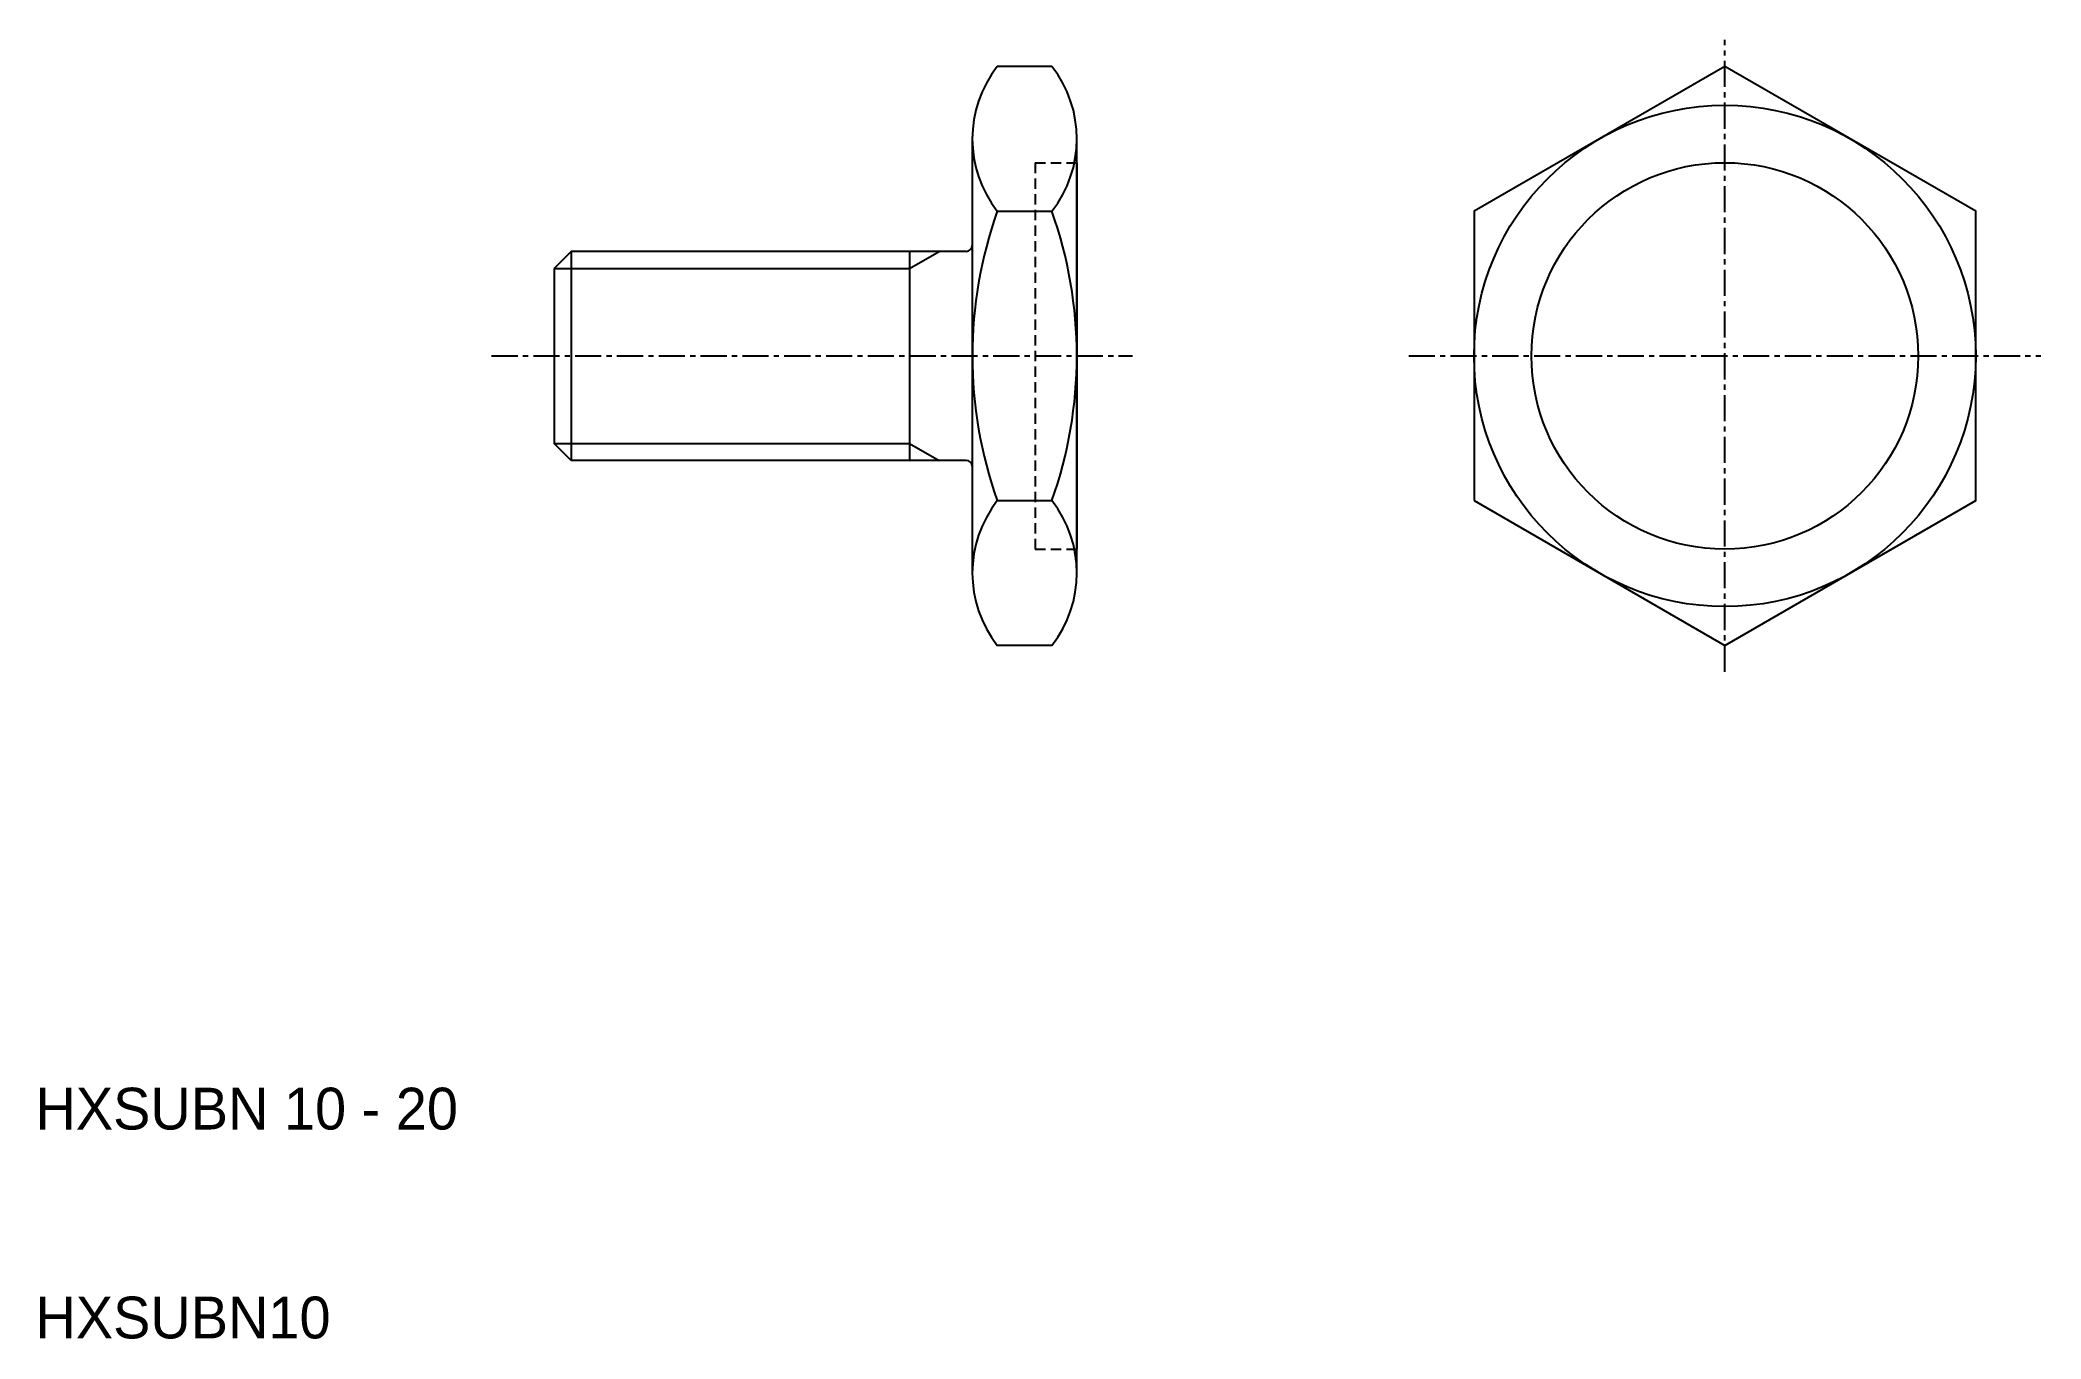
# Model space of a CAD drawing. Extents: x 25.1 to 120.8, y 50.4 to 112.6.
import ezdxf

# ---------------------------------------------------------------- set-up
doc = ezdxf.new("R2010")
doc.units = 0
doc.linetypes.add('CENTER', pattern=[2, 1.25, -0.25, 0.25, -0.25])
doc.linetypes.add('DASHED', pattern=[0.75, 0.5, -0.25])
doc.layers.get('0').update_dxf_attribs({"linetype": 'CONTINUOUS'})
doc.layers.add('CENTER', color=1, linetype='CENTER')

msp = doc.modelspace()

# ---------------------------------------------------------------- linework, layer by layer
at = {"color": 7, "linetype": 'CONTINUOUS'}
for p, q in [((73.53, 111.345), (70.916, 111.345)), ((69.723, 87.097), (69.723, 107.881)), ((74.723, 87.097), (74.723, 107.881)), ((74.723, 106.739), (74.723, 88.239)), ((70.916, 104.417), (73.53, 104.417)), ((50.535, 102.489), (49.723, 101.677)), ((69.423, 102.489), (50.535, 102.489)), ((50.535, 102.489), (50.535, 92.489)), ((66.723, 102.489), (66.723, 92.489)), ((49.723, 101.677), (49.723, 93.301)), ((50.535, 92.489), (49.723, 93.301)), ((69.423, 92.489), (50.535, 92.489)), ((70.916, 90.561), (73.53, 90.561)), ((73.53, 83.632), (70.916, 83.632))]:
    msp.add_line(p, q, dxfattribs=at)
at = {"color": 3, "linetype": 'DASHED'}
for p, q in [((72.723, 106.739), (72.723, 88.239)), ((72.723, 106.739), (74.723, 106.739)), ((72.723, 88.239), (74.723, 88.239))]:
    msp.add_line(p, q, dxfattribs=at)
at = {"color": 3, "linetype": 'CONTINUOUS'}
for p, q in [((66.723, 101.677), (68.129, 102.489)), ((49.723, 101.677), (66.723, 101.677)), ((49.723, 93.301), (66.723, 93.301)), ((66.723, 93.301), (68.129, 92.489))]:
    msp.add_line(p, q, dxfattribs=at)
at = {"color": 7, "linetype": 'CONTINUOUS'}
msp.add_lwpolyline([(93.723, 90.561), (105.723, 83.632), (117.723, 90.561), (117.723, 104.417), (105.723, 111.345), (93.723, 104.417)], close=True, dxfattribs=at)
for radius in [12, 9.25]:
    msp.add_circle((105.723, 97.489), radius, dxfattribs=at)
for centre, radius, start, end in [((75.349, 107.881), 5.627, 142, 218), ((69.096, 107.881), 5.627, 322, 38), ((90.44, 97.489), 20.717, 160.46301, 199.53699), ((54.005, 97.489), 20.717, 340.46301, 19.53699), ((69.423, 102.789), 0.3, 270, 0), ((69.423, 92.189), 0.3, 360, 90), ((75.349, 87.097), 5.627, 142, 218), ((69.096, 87.097), 5.627, 322, 38)]:
    msp.add_arc(centre, radius, start, end, dxfattribs=at)
at = {"layer": 'CENTER', "color": 1, "linetype": 'CENTER'}
for p, q in [((105.723, 82.365), (105.723, 112.613)), ((46.723, 97.489), (77.388, 97.489)), ((90.598, 97.489), (120.847, 97.489))]:
    msp.add_line(p, q, dxfattribs=at)

# ---------------------------------------------------------------- texts
at = {"color": 7, "linetype": 'CONTINUOUS'}
for s, p in [('HXSUBN 10 - 20', (24.901, 60.458)), ('HXSUBN10', (24.901, 50.458))]:
    msp.add_text(s, height=2, dxfattribs=at).set_placement(p)

doc.saveas('drawing.dxf')
